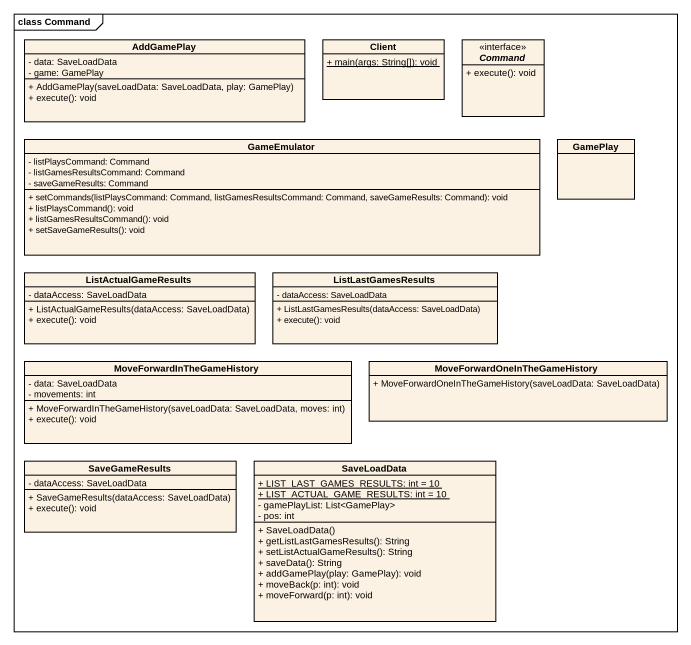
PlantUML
@startuml
mainframe class Command
hide circle
hide empty members
skinparam classAttributeIconSize 0
class AddGamePlay {
  - data: SaveLoadData
  - game: GamePlay
  + AddGamePlay(saveLoadData: SaveLoadData, play: GamePlay)
  + execute(): void
}
class Client {
  {static} + main(args: String[]): void
}
interface Command <<interface>> {
  + execute(): void
}
class GameEmulator {
  - listPlaysCommand: Command
  - listGamesResultsCommand: Command
  - saveGameResults: Command
  + setCommands(listPlaysCommand: Command, listGamesResultsCommand: Command, saveGameResults: Command): void
  + listPlaysCommand(): void
  + listGamesResultsCommand(): void
  + setSaveGameResults(): void
}
class GamePlay
class ListActualGameResults {
  - dataAccess: SaveLoadData
  + ListActualGameResults(dataAccess: SaveLoadData)
  + execute(): void
}
class ListLastGamesResults {
  - dataAccess: SaveLoadData
  + ListLastGamesResults(dataAccess: SaveLoadData)
  + execute(): void
}
class MoveForwardInTheGameHistory {
  - data: SaveLoadData
  - movements: int
  + MoveForwardInTheGameHistory(saveLoadData: SaveLoadData, moves: int)
  + execute(): void
}
class "MoveForwardOneInTheGameHistory" as MoveForwardOneInTheGameHisto {
  + MoveForwardOneInTheGameHistory(saveLoadData: SaveLoadData)
}
class SaveGameResults {
  - dataAccess: SaveLoadData
  + SaveGameResults(dataAccess: SaveLoadData)
  + execute(): void
}
class SaveLoadData {
  {static} + LIST_LAST_GAMES_RESULTS: int = 10
  {static} + LIST_ACTUAL_GAME_RESULTS: int = 10
  - gamePlayList: List<GamePlay>
  - pos: int
  + SaveLoadData()
  + getListLastGamesResults(): String
  + setListActualGameResults(): String
  + saveData(): String
  + addGamePlay(play: GamePlay): void
  + moveBack(p: int): void
  + moveForward(p: int): void
}
@enduml
